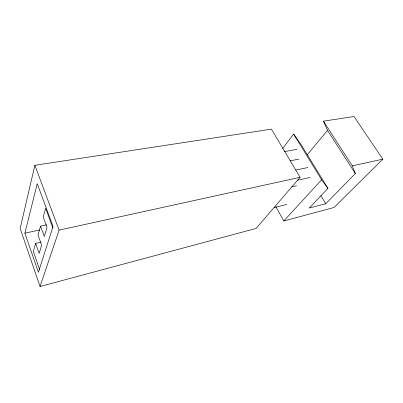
<?xml version="1.0" encoding="UTF-8"?>
<svg xmlns="http://www.w3.org/2000/svg" width="403" height="403" viewBox="0 0 403 403"><rect width="100%" height="100%" fill="white"/><g stroke="black" fill="none" stroke-linecap="round" stroke-linejoin="round"><path stroke-width="0.6" d="M34.88 165.306L20.15 228.43L40.038 286.493L256.152 228.415L300.084 177.305L271.405 129.136L34.88 165.306L59.105 230.128L40.038 286.493M24.9 233.161L37.227 183.667L53.045 226.426L38.411 272.312L24.9 233.161L39.66 229.987M41.121 242.127L35.64 243.372L33.338 251.432L39.751 269.929M46.693 224.839L40.567 226.133L38.033 234.994L41.645 245.165L39.151 253.381L35.64 243.372M282.629 148.465L293.646 134.103L301.212 144.798L327.941 188.382L309.297 208.024L325.77 203.727L355.345 173.552L352.298 165.86L323.438 121.182L354.005 116.507L382.85 159.165L334.042 207.485L283.833 220.975L275.833 206.714M307.222 154.787L327.528 130.391L323.438 121.182M283.833 220.975L321.579 179.723L293.646 134.103M274.09 207.605L286.835 204.427M291.742 186.886L296.618 185.768M297.429 180.252L310.219 177.411M59.105 230.128L300.084 177.305M352.298 165.86L382.85 159.165M295.711 170.091L307.917 167.542M290.22 160.822L298.865 159.125M284.07 151.689L297.071 149.306M321.579 179.723L327.941 188.382M327.528 130.391L355.345 173.552M320.914 195.682L325.77 203.727M52.899 228.012L45.645 208.366L43.197 216.93L47.03 227.443L44.285 236.475L40.567 226.133"/></g></svg>
